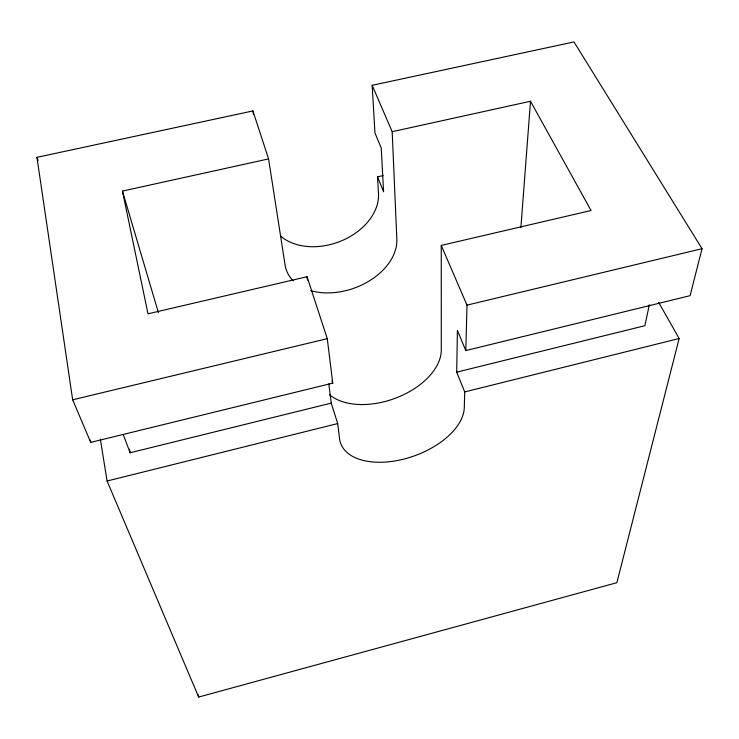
<?xml version="1.0" encoding="UTF-8"?>
<svg xmlns="http://www.w3.org/2000/svg" width="739" height="739" viewBox="0 0 739 739"><rect width="100%" height="100%" fill="white"/><g stroke="black" fill="none" stroke-linecap="round" stroke-linejoin="round"><path stroke-width="1.11" d="M328.8 383.837L331.248 403.115L337.695 423.567L339.561 438.726A65.004 36.673 -19.6 0 0 403.623 459.15A65.004 36.673 -19.6 0 0 464.304 407.448L464.72 391.929L456.702 372.151L457.404 330.444L465.81 350.572L690.069 295.674L702.05 248.701L573.991 41.938L372.17 85.308L374.95 132.909L381.232 147.948L383.587 191.789L377.527 176.833L383.144 175.577M465.81 350.572L467.002 305.133L441.248 245.431L591.052 210.504L530.5 101.252L392.178 131.699L372.17 85.308M520.893 227.538L530.5 101.252M649.35 304.782L644.851 325.714L456.702 372.151M658.717 302.417L679.141 338.517L616.871 582.692L198.662 697.062L107.09 481.015L100.319 439.021M107.09 481.015L337.695 423.567M464.72 391.929L679.141 338.517M123.265 434.68L130.147 452.758L331.248 403.115M268.58 158.913L252.914 110.933L36.95 157.342L72.662 399.799L90.721 442.393L332.744 383.144L327.285 338.674L307.054 276.728L147.994 313.816L122.443 191.087L268.58 158.913L285.106 265.079A57.845 39.897 -19.9 0 0 293.152 280.755M72.662 399.799L327.285 338.674M467.002 305.133L702.05 248.701M36.95 157.342L38.123 160.566M332.033 380.954L332.744 383.144M122.443 191.087L158.414 312.708M198.228 694.789L198.662 697.062M129.537 449.358L130.147 452.758M252.914 110.933L253.459 114.305M90.37 440.121L90.721 442.393M307.054 276.728L307.516 280.146M377.527 176.833L378.497 193.47A55.905 40.46 -20.1 0 1 342.517 240.397A55.905 40.46 -20.1 0 1 280.737 236.157M392.178 131.699L396.843 239.214A57.845 39.897 -19.9 0 1 368.558 281.356A57.845 39.897 -19.9 0 1 310.722 290.667M441.248 245.431L441.285 350.027A62.566 37.975 -19.7 0 1 397.36 397.453A62.566 37.975 -19.7 0 1 329.603 394.737"/></g></svg>
